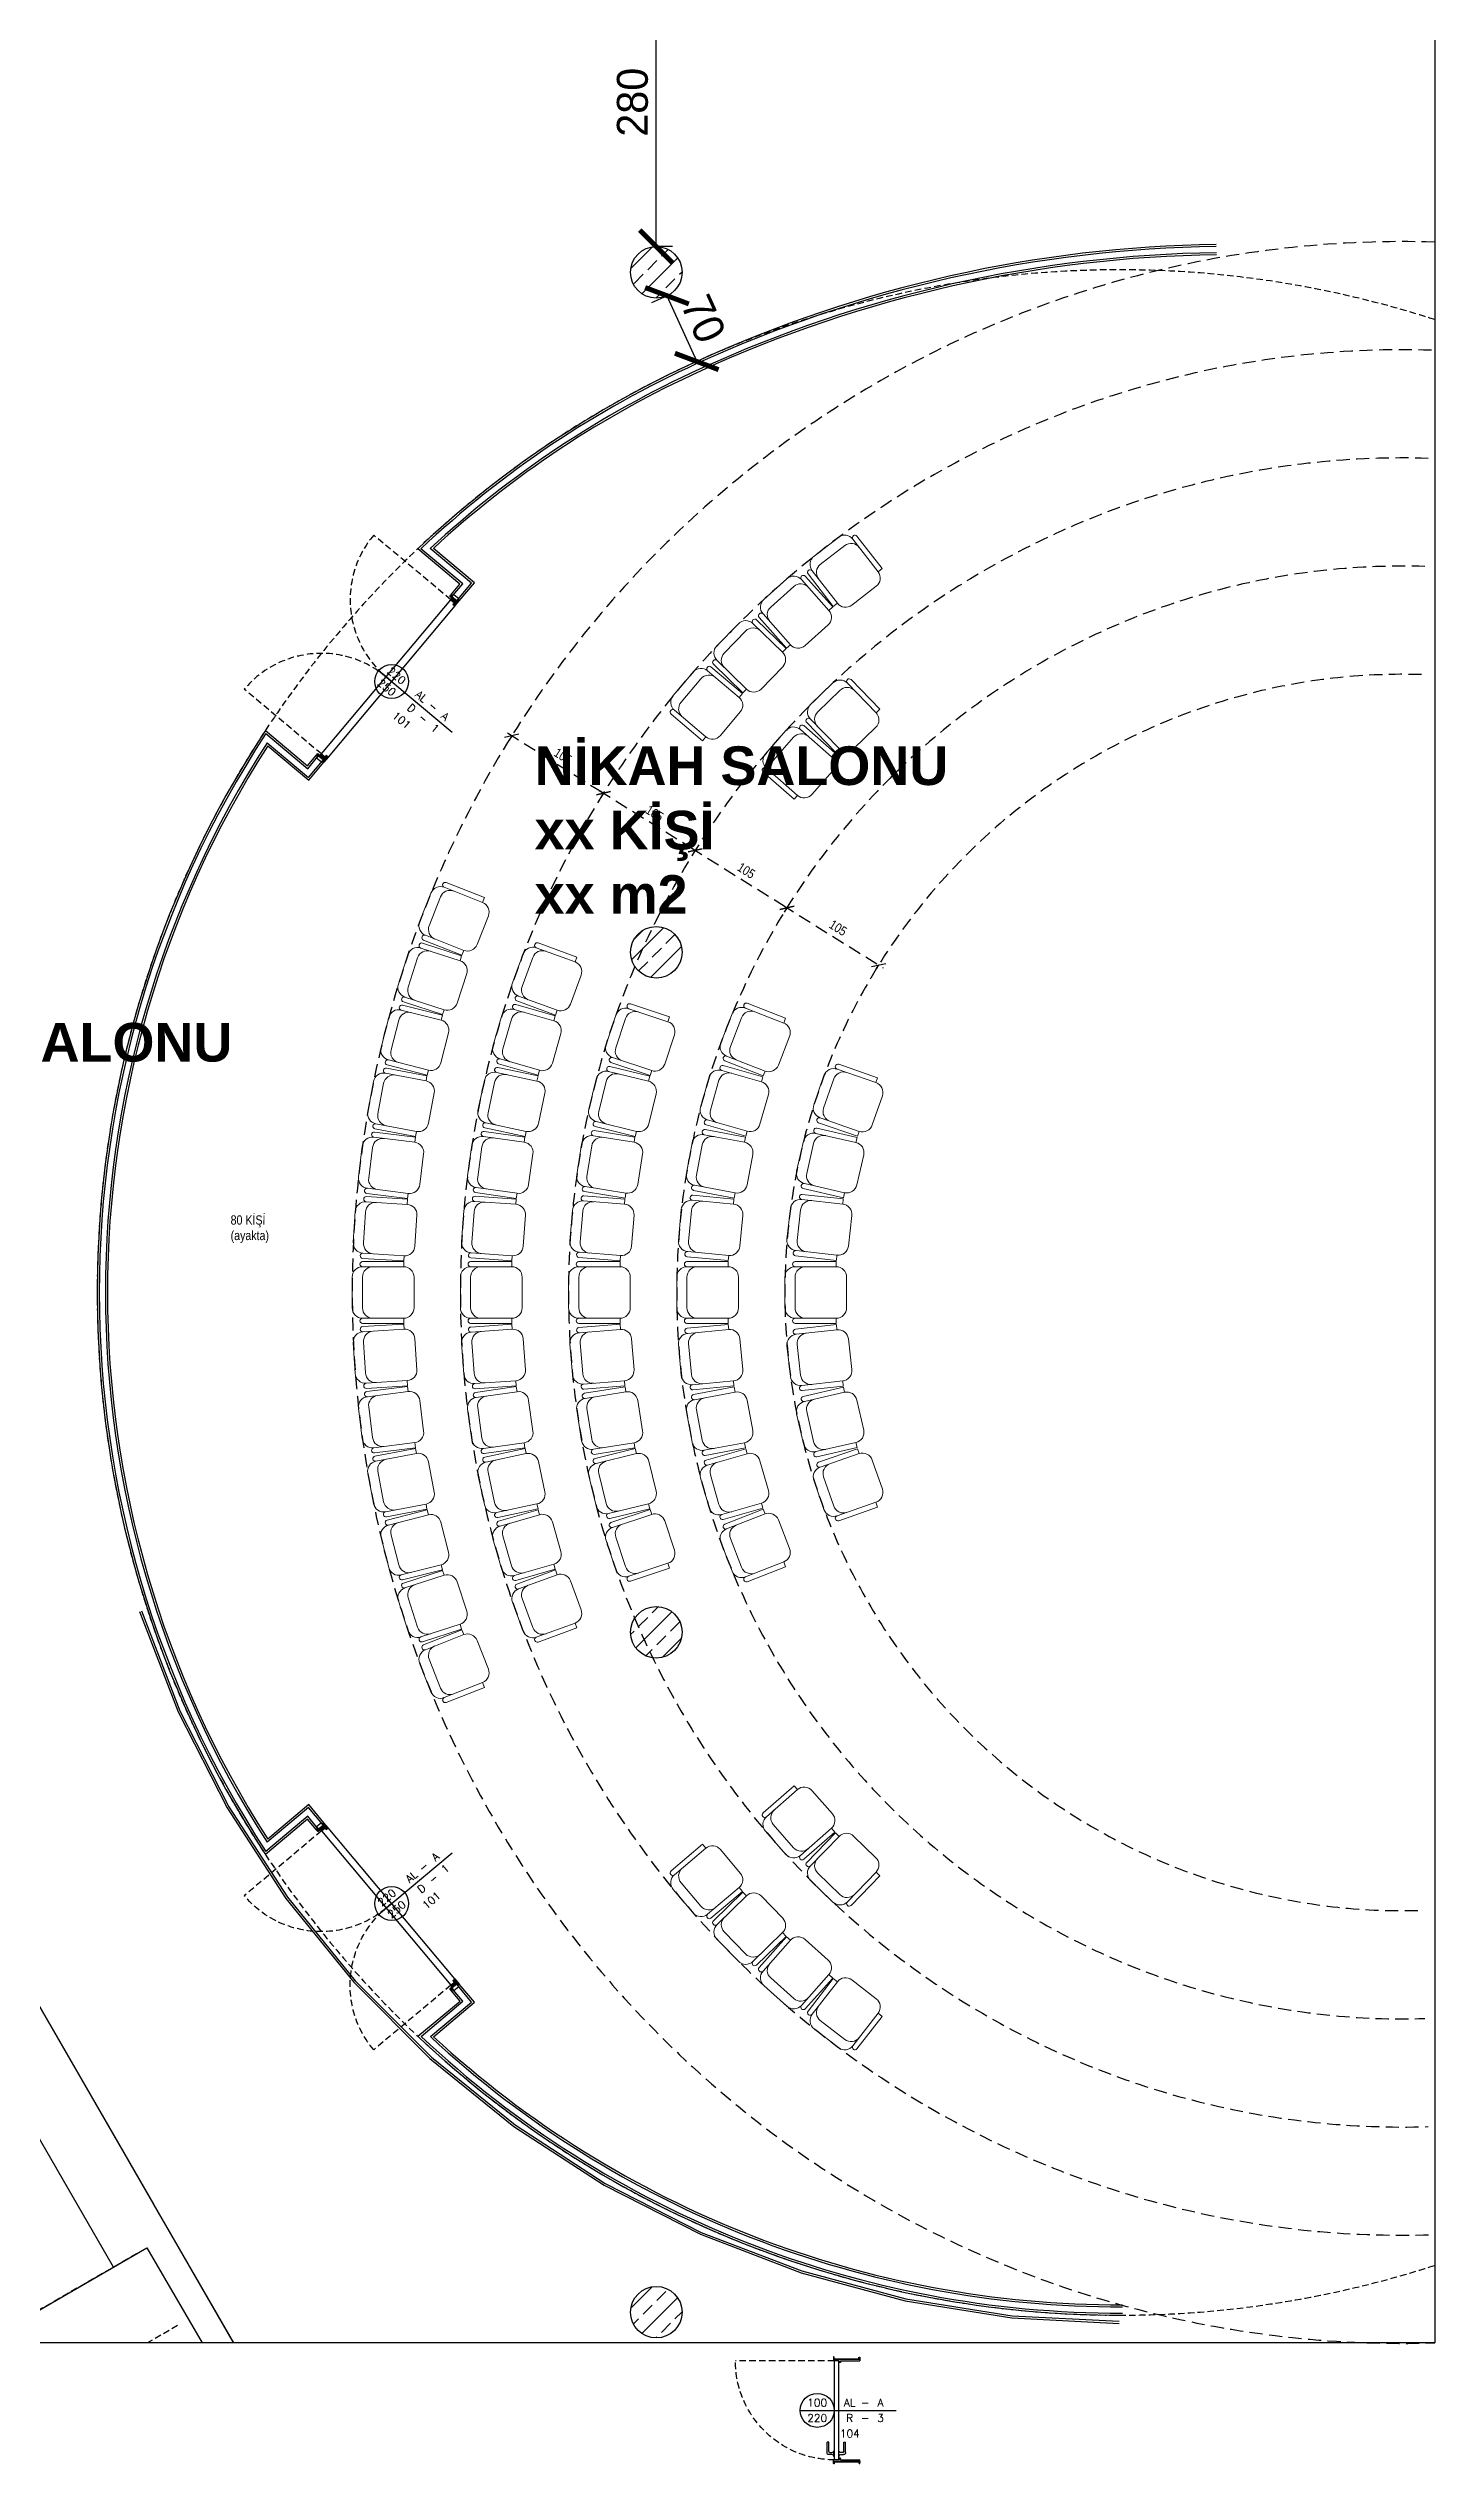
# Model space of a CAD drawing. Header units: centimetres. Extents: x -4936 to 1070, y -18359 to -13352.
# Drawn here: x -326 to 1020, y -18359 to -16015 of the extents above; entities that cross this region are included whole.
import ezdxf
from ezdxf.enums import TextEntityAlignment as Align

# ---------------------------------------------------------------- set-up
doc = ezdxf.new("R2010")
doc.units = ezdxf.units.CM
doc.header["$MEASUREMENT"] = 0
doc.linetypes.add('DASHED2', pattern=[9.525, 6.35, -3.175])
doc.linetypes.add('HIDDEN', pattern=[9.525, 6.35, -3.175])
for name, color, linetype in [('A-door-tag', 223, 'Continuous'), ('a-fixture', 2, 'Continuous'), ('A-kapi', 3, 'Continuous'), ('A-tefris', 21, 'Continuous'), ('A-yazi', 2, 'Continuous'), ('a_anno_text_p2', 2, 'Continuous'), ('a_dim_carsi', 1, 'Continuous'), ('a_p1', 1, 'Continuous'), ('a_p3', 3, 'Continuous'), ('a_p4', 4, 'Continuous'), ('a_p5', 5, 'Continuous'), ('a_p8', 8, 'Continuous'), ('a_p8_d', 8, 'DASHED2'), ('str_SNL_hatch', 1, 'Continuous'), ('str_SNL_wall_sheer', 5, 'Continuous')]:
    doc.layers.add(name, color=color, linetype=linetype)
doc.layers.add('A-door-tag-room', color=7, linetype='Continuous', plot=False)
doc.styles.add('romans', font='romans.shx')
doc.styles.get("Standard").update_dxf_attribs({"font": ''})
doc.styles.add('text-100', font='Arial Narrow.ttf', dxfattribs={"height": 18})
doc.styles.add('text-50', font='Arial Narrow.ttf', dxfattribs={"height": 9})
doc.styles.get('Standard').set_extended_font_data('Futura Lt BT')
doc.dimstyles.new('olcu-50', dxfattribs={"dimtxt": 9, "dimasz": 10, "dimexe": 5, "dimexo": 5, "dimgap": 5, "dimtad": 1, "dimdec": 1, "dimrnd": 0.5, "dimzin": 9, "dimdsep": 46, "dimtxsty": 'text-50', "dimblk": 'OBLIQUE', "dimcen": 0, "dimdle": 5, "dimadec": 0, "dimazin": 0, "dimtfac": 1, "dimtdec": 1, "dimtix": 1, "dimtmove": 1, "dimatfit": 3, "dimldrblk": 'OBLIQUE', "dimfxl": 10, "dimfxlon": 1, "dimtolj": 1, "dimtzin": 1, "dimarcsym": 0})
doc.dimstyles.new('snl-200', dxfattribs={"dimtxt": 50, "dimasz": 32, "dimexe": 0, "dimexo": 16, "dimgap": 8, "dimtad": 1, "dimtoh": 1, "dimdec": 0, "dimzin": 0, "dimdsep": 46, "dimtxsty": 'Standard', "dimblk": 'ARCHTICK', "dimcen": 32, "dimclrd": 256, "dimclre": 256, "dimclrt": 256, "dimadec": 0, "dimazin": 0, "dimtfac": 1, "dimtdec": 0, "dimtix": 1, "dimtmove": 0, "dimatfit": 0, "dimldrblk": 'ARCHTICK', "dimfxl": 1, "dimtolj": 1, "dimtzin": 0, "dimlwd": -1, "dimlwe": -1, "dimarcsym": 0})

# ---------------------------------------------------------------- blocks, each defined once
blk = doc.blocks.new('A$C47794B28')
at = {"layer": 'str_SNL_hatch'}
h = blk.add_hatch(dxfattribs=at)
h.set_pattern_fill('ANSI33', color=256, scale=100, style=0)
h.set_pattern_definition([(45, (-1153.641, -4045.18), (-17.67767, 17.67767), []), (45, (-1135.964, -4045.18), (-17.67767, 17.67767), [12.5, -6.25])])
edge = h.paths.add_edge_path()
edge.add_arc((0, 0), 25, 0, 360)
at = {"layer": 'str_SNL_wall_sheer'}
blk.add_circle((0, 0), 25, dxfattribs=at)
blk = doc.blocks.new('_ArchTick')
at = {"const_width": 0.15}
blk.add_lwpolyline([(-0.5, -0.5), (0.5, 0.5)], dxfattribs=at)
blk = doc.blocks.new('*D24')
at = {"layer": 'a_dim_carsi', "transparency": 16777216}
for p, q in [((280.5, -15926.9), (264.5, -15926.9)), ((264.5, -16206.9), (264.5, -15926.9)), ((280.2, -16206.9), (264.5, -16206.9))]:
    blk.add_line(p, q, dxfattribs=at)
at = {"layer": 'Defpoints', "color": 0, "transparency": 16777216}
for p in [(264.5, -15926.9), (264.5, -15926.9), (264.2, -16206.9)]:
    blk.add_point(p, dxfattribs=at)
at = {"layer": 'a_dim_carsi', "transparency": 16777216, "xscale": 32, "yscale": 32, "zscale": 32}
for p, rotation in [((264.5, -15926.9), 90), ((264.5, -16206.9), 270)]:
    blk.add_blockref('_ArchTick', p, dxfattribs=dict(at, rotation=rotation))
at = {"layer": 'a_dim_carsi', "transparency": 16777216, "insert": (241.5, -16066.9), "char_height": 30, "attachment_point": 5, "rotation": 90}
blk.add_mtext('\\A1;280', dxfattribs=at)
blk = doc.blocks.new('koltuk')
at = {"color": 0, "linetype": 'Continuous', "lineweight": 13}
for p, q in [((50, 30), (10, 30)), ((10, 25), (50, 25)), ((50, 25), (50, 30)), ((0, -15), (0, 15)), ((10, 15), (10, -15)), ((60, 15), (60, -15)), ((50, -25), (10, -25)), ((50, -30), (10, -30)), ((50, -25), (50, -30))]:
    blk.add_line(p, q, dxfattribs=at)
for centre, radius, start, end in [((10, 15), 10, 89.999957, 180.000043), ((10, 27.5), 2.5, 90, 270), ((20, 15), 10, 89.999957, 180.000043), ((50, 15), 10, 359.999957, 90.000043), ((10, -15.0001), 10, 179.999957, 270.000043), ((20, -15.0001), 10, 179.999957, 270.000043), ((50, -15.0001), 10, 269.999957, 0.000043), ((10, -27.5), 2.5, 90, 270)]:
    blk.add_arc(centre, radius, start, end, dxfattribs=at)
blk = doc.blocks.new('A$C2D4A60B7')
at = {"layer": 'A-kapi', "ltscale": 0.5}
h = blk.add_hatch(dxfattribs=at)
h.set_pattern_fill('ANSI31', color=8, scale=2)
h.paths.add_polyline_path([(6, 2), (4, 2), (4, 5), (1.5, 5), (1.5, 3), (3, 3), (3, -3), (1.5, -3), (1.5, -4.8), (8, -4.8), (8, -2.5), (6, -2.5)])
h = blk.add_hatch(dxfattribs=at)
h.set_pattern_fill('ANSI31', color=8, scale=2)
h.paths.add_polyline_path([(199.4, -2.5), (199.4, -5), (205.9, -5), (205.9, -3), (204.4, -3), (204.4, 3), (205.9, 3), (205.9, 5), (203.4, 5), (203.4, 2), (201.4, 2), (201.4, -2.5)])
at = {"layer": 'A-kapi', "color": 8, "linetype": 'HIDDEN'}
for p, q in [((6, 2), (6, 99.7)), ((201.4, 2), (201.4, 99.7))]:
    blk.add_line(p, q, dxfattribs=at)
at = {"layer": 'A-kapi', "ltscale": 0.5}
blk.add_line((103.7, -5), (103.7, 2), dxfattribs=at)
for points in [[(0, -3), (0, 3), (3, 3), (3, -3)], [(204.4, -3), (204.4, 3), (207.4, 3), (207.4, -3)]]:
    blk.add_lwpolyline(points, close=True, dxfattribs=at)
for points in [[(1.5, 3), (1.5, 5), (4, 5), (4, 2), (6, 2), (6, -2.5), (8, -2.5), (8, -5), (1.5, -5), (1.5, -3), (3, -3), (3, 3), (3, 3), (1.5, 3)], [(6, 2), (201.4, 2), (201.4, -2.5), (199.4, -2.5), (199.4, -5), (8, -5), (8, -2.5), (6, -2.5), (6, 2)], [(205.9, 3), (205.9, 5), (203.4, 5), (203.4, 2), (201.4, 2), (201.4, -2.5), (199.4, -2.5), (199.4, -5), (205.9, -5), (205.9, -3), (204.4, -3), (204.4, 3), (204.4, 3), (205.9, 3)]]:
    blk.add_lwpolyline(points, dxfattribs=at)
at = {"layer": 'A-kapi', "color": 8, "linetype": 'HIDDEN'}
for centre, start, end in [((6, 2), 0, 90), ((201.4, 2), 90, 180)]:
    blk.add_arc(centre, 97.7, start, end, dxfattribs=at)
blk = doc.blocks.new('doortag')
at = {"layer": 'A-door-tag'}
blk.add_line((-66, 0), (120, 0), dxfattribs=at)
at = {"layer": 'A-door-tag', "color": 8}
blk.add_circle((-33, 0), 33, dxfattribs=at)
at = {"layer": 'A-door-tag', "style": 'romans'}
for p in [(60, 15), (60, -15)]:
    blk.add_text('-', height=15, dxfattribs=at).set_placement(p, align=Align.MIDDLE_CENTER)
for tag, p in [('EN', (-33, 15)), ('KASA', (30, 15)), ('KNT', (90, 15)), ('YUKS', (-33, -15)), ('YON', (30, -15)), ('AKS', (90, -15))]:
    blk.add_attdef(tag, text='', height=15, dxfattribs=at).set_placement(p, align=Align.MIDDLE_CENTER)
at = {"layer": 'A-door-tag-room', "style": 'romans'}
blk.add_attdef('MAHAL', text='', height=15, dxfattribs=at).set_placement((30, -45), align=Align.MIDDLE_CENTER)
blk = doc.blocks.new('*U22')
at = {"layer": 'A-kapi'}
for p, q in [((-3.8, 0.1), (-3.8, 0.8)), ((-2.8, 0.7), (-2.8, 0.1)), ((0, -4.4), (0, 0.8)), ((96, -4.4), (96, 0.8)), ((96, -4.1), (96, 0.8)), ((99.6, 0.9), (96.1, 0.9)), ((97.8, -24.7), (97.8, 0.7)), ((98.8, 0.7), (98.8, 0.1)), ((99.8, 0.1), (99.8, 0.8)), ((-3.1, 0), (-3.7, 0)), ((-2.8, 0), (-3.1, 0)), ((0, -6), (1.4, -6)), ((0, -6), (0, -24.9)), ((0.2, -4.6), (0.8, -4.6)), ((0.6, -4.6), (1.4, -4.6)), ((1.5, -5.9), (1.5, -4.8)), ((94.5, -5.9), (94.5, -4.8)), ((95.8, -4.6), (94.6, -4.6)), ((96, -6), (94.6, -6)), ((96, -6), (96, -24.9)), ((98.8, 0), (99.1, 0)), ((99.1, 0), (99.7, 0)), ((-2.9, -24), (-3.6, -24)), ((-3.6, -24.1), (-3.6, -24.8)), ((-3.5, -24.9), (0, -24.9)), ((-2.7, -24), (-2.9, -24)), ((-2.6, -24.7), (-2.6, -24.1)), ((-1.8, -24.7), (-2.6, -24.7)), ((99.5, -24.9), (96, -24.9)), ((97.8, -24.7), (98.6, -24.7)), ((98.6, -24.7), (98.6, -24.1)), ((98.7, -24), (99.3, -24)), ((99.3, -24), (99.6, -24)), ((99.6, -24.1), (99.6, -24.8))]:
    blk.add_line(p, q, dxfattribs=at)
at = {"layer": 'A-kapi', "ltscale": 3}
for p, q in [((-3.6, 0.9), (-0.1, 0.9)), ((-2.8, 0.7), (-1.8, 0.7)), ((-1.8, 0.7), (-1.8, -24.7)), ((0, 0), (96, 0)), ((98.8, 0.7), (97.8, 0.7)), ((0, -4), (96, -4))]:
    blk.add_line(p, q, dxfattribs=at)
at = {"layer": 'A-kapi', "color": 20, "ltscale": 3}
for p, q in [((89, 7), (78.9, 7)), ((78.9, 5.2), (78.9, 7)), ((88, 5.2), (78.9, 5.2)), ((92.5, 0.5), (87.5, 0.5)), ((89, 4.2), (89, 2.1)), ((91, 2.1), (91, 5)), ((88, -9.2), (78.9, -9.2)), ((78.9, -9.2), (78.9, -11)), ((89, -11), (78.9, -11)), ((92.5, -4.5), (87.5, -4.5)), ((89, -8.2), (89, -6.1)), ((91, -6.1), (91, -9))]:
    blk.add_line(p, q, dxfattribs=at)
at = {"layer": 'A-kapi', "color": 8, "linetype": 'HIDDEN'}
blk.add_lwpolyline([(0, 0), (0, 96, -0.414213), (96, 0)], format="xyb", dxfattribs=at)
at = {"layer": 'A-kapi', "ltscale": 3}
for points in [[(-2, 0), (-2, -24)], [(98, 0), (98, -24)]]:
    blk.add_lwpolyline(points, dxfattribs=at)
at = {"layer": 'A-kapi'}
for centre, radius, start, end in [((-3.6, 0.8), 0.15, 90, 180), ((-3.7, 0.1), 0.07, 180, 270), ((-2.8, 0.1), 0.07, 270, 0), ((96.1, 0.8), 0.15, 90, 180), ((98.8, 0.1), 0.07, 180, 270), ((99.6, 0.8), 0.15, 0, 90), ((99.7, 0.1), 0.07, 270, 0), ((0.2, -4.4), 0.2, 180, 270), ((1.4, -4.8), 0.15, 0, 90), ((1.4, -5.9), 0.15, 270, 0), ((94.6, -4.8), 0.15, 90, 180), ((94.6, -5.9), 0.15, 180, 270), ((95.8, -4.4), 0.2, 270, 0), ((-3.6, -24.1), 0.07, 90, 180), ((-3.5, -24.8), 0.15, 180, 270), ((-2.7, -24.1), 0.07, 0, 90), ((98.7, -24.1), 0.07, 90, 180), ((99.5, -24.8), 0.15, 270, 0), ((99.6, -24.1), 0.07, 0, 90)]:
    blk.add_arc(centre, radius, start, end, dxfattribs=at)
at = {"layer": 'A-kapi', "ltscale": 3}
blk.add_arc((-0.1, 0.8), 0.15, 0, 90, dxfattribs=at)
at = {"layer": 'A-kapi', "color": 20, "ltscale": 3}
for centre, radius, start, end in [((87.9, -0.2), 0.859, 121.2373, 163.2363), ((86.7, 2.8), 2.47, 289.5708, 338.0585), ((88, 4.2), 1, 0, 90), ((89, 5), 2, 0, 90), ((88.5, 2.1), 0.5, 338.0585, 0), ((91.5, 2.1), 0.5, 180, 201.9415), ((93.3, 2.8), 2.47, 201.9415, 250.4292), ((92.1, -0.2), 0.859, 16.7637, 58.7627), ((87.9, -3.8), 0.859, 196.7637, 238.7627), ((86.7, -6.8), 2.47, 21.9415, 70.4292), ((88, -8.2), 1, 270, 0), ((88.5, -6.1), 0.5, 0, 21.9415), ((89, -9), 2, 270, 0), ((93.3, -6.8), 2.47, 109.5708, 158.0585), ((91.5, -6.1), 0.5, 158.0585, 180), ((92.1, -3.8), 0.859, 301.2373, 343.2363)]:
    blk.add_arc(centre, radius, start, end, dxfattribs=at)
blk = doc.blocks.new('_Oblique')
at = {"color": 0, "linetype": 'ByBlock', "lineweight": -2}
blk.add_line((-0.5, -0.5), (0.5, 0.5), dxfattribs=at)
blk = doc.blocks.new('*D25')
at = {"layer": 'A-tefris', "color": 0, "linetype": 'HIDDEN', "lineweight": -2, "ltscale": 2, "transparency": 16777216}
for p, q in [((387.1, -16846), (484.7, -16907)), ((391.4, -16848.7), (388.7, -16852.9)), ((480.4, -16904.3), (477.8, -16908.5))]:
    blk.add_line(p, q, dxfattribs=at)
at = {"layer": 'Defpoints', "color": 0, "linetype": 'HIDDEN', "ltscale": 2, "transparency": 16777216}
for p in [(391.4, -16848.7), (480.4, -16904.3), (480.4, -16904.3)]:
    blk.add_point(p, dxfattribs=at)
at = {"layer": 'A-tefris', "color": 0, "linetype": 'HIDDEN', "lineweight": -2, "ltscale": 2, "transparency": 16777216, "xscale": 10, "yscale": 10, "zscale": 10}
for p, rotation in [((391.4, -16848.7), 148.009418821859), ((480.4, -16904.3), 328.009418821859)]:
    blk.add_blockref('_Oblique', p, dxfattribs=dict(at, rotation=rotation))
at = {"layer": 'A-tefris', "color": 0, "linetype": 'HIDDEN', "ltscale": 2, "transparency": 16777216, "insert": (441, -16868.3), "char_height": 9, "attachment_point": 5, "rotation": 328.0094, "style": 'text-50'}
blk.add_mtext('\\A1;105', dxfattribs=at)
blk = doc.blocks.new('*D26')
at = {"layer": 'A-tefris', "color": 0, "linetype": 'HIDDEN', "lineweight": -2, "ltscale": 2, "transparency": 16777216}
for p, q in [((298.1, -16790.4), (395.6, -16851.3)), ((302.3, -16793), (299.7, -16797.3)), ((391.4, -16848.7), (388.7, -16852.9))]:
    blk.add_line(p, q, dxfattribs=at)
at = {"layer": 'Defpoints', "color": 0, "linetype": 'HIDDEN', "ltscale": 2, "transparency": 16777216}
for p in [(302.3, -16793), (391.4, -16848.7), (391.4, -16848.7)]:
    blk.add_point(p, dxfattribs=at)
at = {"layer": 'A-tefris', "color": 0, "linetype": 'HIDDEN', "lineweight": -2, "ltscale": 2, "transparency": 16777216, "xscale": 10, "yscale": 10, "zscale": 10}
for p, rotation in [((302.3, -16793), 148.0094188218623), ((391.4, -16848.7), 328.0094188218623)]:
    blk.add_blockref('_Oblique', p, dxfattribs=dict(at, rotation=rotation))
at = {"layer": 'A-tefris', "color": 0, "linetype": 'HIDDEN', "ltscale": 2, "transparency": 16777216, "insert": (351.9, -16812.7), "char_height": 9, "attachment_point": 5, "rotation": 328.0094, "style": 'text-50'}
blk.add_mtext('\\A1;105', dxfattribs=at)
blk = doc.blocks.new('*D27')
at = {"layer": 'A-tefris', "color": 0, "linetype": 'HIDDEN', "lineweight": -2, "ltscale": 2, "transparency": 16777216}
for p, q in [((209, -16734.8), (306.6, -16795.7)), ((213.3, -16737.4), (210.6, -16741.7)), ((302.3, -16793), (299.7, -16797.3))]:
    blk.add_line(p, q, dxfattribs=at)
at = {"layer": 'Defpoints', "color": 0, "linetype": 'HIDDEN', "ltscale": 2, "transparency": 16777216}
for p in [(213.3, -16737.4), (302.3, -16793), (302.3, -16793)]:
    blk.add_point(p, dxfattribs=at)
at = {"layer": 'A-tefris', "color": 0, "linetype": 'HIDDEN', "lineweight": -2, "ltscale": 2, "transparency": 16777216, "xscale": 10, "yscale": 10, "zscale": 10}
for p, rotation in [((213.3, -16737.4), 148.009418821859), ((302.3, -16793), 328.009418821859)]:
    blk.add_blockref('_Oblique', p, dxfattribs=dict(at, rotation=rotation))
at = {"layer": 'A-tefris', "color": 0, "linetype": 'HIDDEN', "ltscale": 2, "transparency": 16777216, "insert": (262.9, -16757.1), "char_height": 9, "attachment_point": 5, "rotation": 328.0094, "style": 'text-50'}
blk.add_mtext('\\A1;105', dxfattribs=at)
blk = doc.blocks.new('*D28')
at = {"layer": 'A-tefris', "color": 0, "linetype": 'HIDDEN', "lineweight": -2, "ltscale": 2, "transparency": 16777216}
for p, q in [((120, -16679.1), (217.5, -16740.1)), ((124.2, -16681.8), (121.6, -16686)), ((213.3, -16737.4), (210.6, -16741.7))]:
    blk.add_line(p, q, dxfattribs=at)
at = {"layer": 'Defpoints', "color": 0, "linetype": 'HIDDEN', "ltscale": 2, "transparency": 16777216}
for p in [(124.2, -16681.8), (213.3, -16737.4), (213.3, -16737.4)]:
    blk.add_point(p, dxfattribs=at)
at = {"layer": 'A-tefris', "color": 0, "linetype": 'HIDDEN', "lineweight": -2, "ltscale": 2, "transparency": 16777216, "xscale": 10, "yscale": 10, "zscale": 10}
for p, rotation in [((124.2, -16681.8), 148.0094188218623), ((213.3, -16737.4), 328.0094188218623)]:
    blk.add_blockref('_Oblique', p, dxfattribs=dict(at, rotation=rotation))
at = {"layer": 'A-tefris', "color": 0, "linetype": 'HIDDEN', "ltscale": 2, "transparency": 16777216, "insert": (173.8, -16701.5), "char_height": 9, "attachment_point": 5, "rotation": 328.0094, "style": 'text-50'}
blk.add_mtext('\\A1;105', dxfattribs=at)
blk = doc.blocks.new('*D29')
at = {"layer": 'a_dim_carsi', "transparency": 16777216}
for p, q in [((260.3, -16261.3), (274.9, -16254.7)), ((274.9, -16254.7), (303.8, -16318.5)), ((318.4, -16311.8), (303.8, -16318.5))]:
    blk.add_line(p, q, dxfattribs=at)
at = {"layer": 'Defpoints', "color": 0, "transparency": 16777216}
for p in [(274.9, -16254.7), (303.8, -16318.5), (303.8, -16318.5)]:
    blk.add_point(p, dxfattribs=at)
at = {"layer": 'a_dim_carsi', "transparency": 16777216, "xscale": 32, "yscale": 32, "zscale": 32}
for p, rotation in [((274.9, -16254.7), 114.4300034137057), ((303.8, -16318.5), 294.4300034137057)]:
    blk.add_blockref('_ArchTick', p, dxfattribs=dict(at, rotation=rotation))
at = {"layer": 'a_dim_carsi', "transparency": 16777216, "insert": (310.3, -16277.1), "char_height": 30, "attachment_point": 5, "rotation": 294.43}
blk.add_mtext('\\A1;70', dxfattribs=at)

msp = doc.modelspace()

# ---------------------------------------------------------------- linework, layer by layer
at = {"ltscale": 0.5}
msp.add_lwpolyline([(-4852.67, -13352.87), (1020.22, -13352.87), (1020.22, -18241.7), (-4852.67, -18241.7)], close=True, dxfattribs=at)
at = {"layer": 'a-fixture'}
msp.add_line((-201.13, -18223.08), (-201.14, -18223.08), dxfattribs=at)
at = {"layer": 'A-tefris', "color": 252, "linetype": 'HIDDEN', "ltscale": 2}
for radius in [1020, 915, 810, 705, 600]:
    msp.add_arc((989.31, -17222.17), radius, 88.2635, 271.7365, dxfattribs=at)
at = {"layer": 'a_p1', "ltscale": 0.5}
for p, q in [((87.93, -16533.4), (48.08, -16499.96)), ((73.27, -16550.86), (87.93, -16533.4)), ((-112.72, -16691.64), (-72.9, -16725.06)), ((-72.9, -16725.06), (-58.11, -16707.44)), ((-72.9, -17719.28), (-112.72, -17752.7)), ((-58.11, -17736.9), (-72.9, -17719.28)), ((48.23, -17944.52), (88.06, -17911.1)), ((88.06, -17911.1), (73.27, -17893.48))]:
    msp.add_line(p, q, dxfattribs=at)
for points in [[(-237.15, -17531.76), (-199.77, -17629.15), (-152.22, -17722.46), (-95.18, -17810.3), (-29.27, -17891.69), (44.79, -17965.75), (126.18, -18031.66), (214.02, -18088.7), (307.34, -18136.25), (405.11, -18173.78), (506.28, -18200.89), (609.72, -18217.27), (713.89, -18222.73)], [(-235.28, -17531.04), (-197.94, -17628.33), (-150.48, -17721.46), (-93.56, -17809.12), (-27.78, -17890.35), (46.13, -17964.26), (127.36, -18030.04), (215.02, -18086.97), (308.15, -18134.42), (405.73, -18171.88), (506.7, -18198.93), (609.93, -18215.28), (714, -18220.74)]]:
    msp.add_lwpolyline(points, dxfattribs=at)
for centre, radius, start, end in [((825.66, -17460.15), 1245.3, 90.799, 114.56497), ((714.31, -17222.17), 982.57, 114.43, 132.6912), ((714.31, -17222.17), 982.57, 147.32056, 212.67944), ((714.31, -17222.17), 982.57, 227.32056, 270.16167)]:
    msp.add_arc(centre, radius, start, end, dxfattribs=at)
at = {"layer": 'a_p3', "ltscale": 0.5}
for p, q in [((73.84, -16534.63), (33, -16500.36)), ((65.61, -16544.43), (73.84, -16534.63)), ((-114.95, -16676.72), (-74.13, -16710.97)), ((-74.13, -16710.97), (-65.77, -16701.01)), ((-74.13, -17733.37), (-114.95, -17767.62)), ((-65.77, -17743.33), (-74.13, -17733.37)), ((33.14, -17944.12), (73.97, -17909.87)), ((73.97, -17909.87), (65.61, -17899.91))]:
    msp.add_line(p, q, dxfattribs=at)
for centre, radius, start, end in [((825.66, -17460.15), 1255.3, 90.799, 114.56497), ((714.31, -17222.17), 992.57, 114.43, 133.34674), ((714.31, -17222.17), 992.57, 146.66488, 213.33512), ((714.31, -17222.17), 992.57, 226.66488, 270.16167)]:
    msp.add_arc(centre, radius, start, end, dxfattribs=at)
at = {"layer": 'a_p4'}
msp.add_lwpolyline([(-145.8, -18241.7), (-470.87, -17678.67), (-509.24, -17700.85), (-965.16, -16911.18)], dxfattribs=at)
at = {"layer": 'a_p5'}
for p in [(-470.88, -17678.75), (-145.65, -18241.7)]:
    msp.add_line(p, (-223.51, -18106.68), dxfattribs=at)
for points in [[(-262.53, -18168.25), (-526.57, -17710.93), (-509.25, -17700.93)], [(-389.61, -18241.7), (-230.13, -18149.52), (-176.33, -18241.7)]]:
    msp.add_lwpolyline(points, dxfattribs=at)
at = {"layer": 'a_p8', "ltscale": 0.5}
for p, q in [((76.66, -16534.38), (36.01, -16500.27)), ((85.11, -16533.64), (45.06, -16500.03)), ((67.14, -16545.72), (76.66, -16534.38)), ((71.74, -16549.58), (85.11, -16533.64)), ((-114.52, -16679.7), (-73.88, -16713.79)), ((-113.18, -16688.65), (-73.14, -16722.24)), ((-73.88, -16713.79), (-64.24, -16702.3)), ((-73.14, -16722.24), (-59.65, -16706.16)), ((-73.14, -17722.1), (-113.18, -17755.69)), ((-59.65, -17738.19), (-73.14, -17722.1)), ((-73.88, -17730.55), (-114.52, -17764.65)), ((-64.24, -17742.04), (-73.88, -17730.55)), ((36.15, -17944.21), (76.79, -17910.11)), ((45.2, -17944.44), (85.24, -17910.85)), ((76.79, -17910.11), (67.14, -17898.62)), ((85.24, -17910.85), (71.74, -17894.76))]:
    msp.add_line(p, q, dxfattribs=at)
for centre, radius, start, end in [((825.66, -17460.15), 1253.3, 90.799, 114.56497), ((825.66, -17460.15), 1247.3, 90.799, 114.56497), ((714.31, -17222.17), 990.57, 114.43, 133.21677), ((714.31, -17222.17), 984.57, 114.43, 132.82345), ((714.31, -17222.17), 990.57, 146.79488, 213.20512), ((714.31, -17222.17), 984.57, 147.18828, 212.81172), ((714.31, -17222.17), 990.57, 226.79488, 270.16167), ((714.31, -17222.17), 984.57, 227.18828, 270.16167)]:
    msp.add_arc(centre, radius, start, end, dxfattribs=at)
at = {"layer": 'a_p8_d'}
for p, q in [((-240.23, -18155.36), (-483.03, -18295.7)), ((-200.14, -18224.81), (-229.36, -18241.7))]:
    msp.add_line(p, q, dxfattribs=at)
msp.add_arc((714.31, -17222.17), 992.57, 72.04934, 287.95066, dxfattribs=at)

# ---------------------------------------------------------------- block references
at = {"layer": 'A-door-tag', "xscale": 0.5, "yscale": 0.5, "zscale": 0.5}
for p, rotation in [((20.26, -16639.79), 319.9999999998459), ((20.26, -17804.55), 40.00000000012901)]:
    msp.add_blockref('doortag', p, dxfattribs=dict(at, rotation=rotation)).add_auto_attribs({'AKS': '1', 'MAHAL': '101', 'YON': 'D', 'KNT': 'A', 'KASA': 'AL', 'YUKS': '250', 'EN': '220'})
msp.add_blockref('doortag', (437.31, -18307.17), dxfattribs=at).add_auto_attribs({'AKS': '3', 'MAHAL': '104', 'YON': 'R', 'KNT': 'A', 'KASA': 'AL', 'YUKS': '220', 'EN': '100'})
at = {"layer": 'A-kapi', "ltscale": 3, "rotation": 49.99999999989399}
msp.add_blockref('A$C2D4A60B7', (-62.91, -16705.38), dxfattribs=at)
at = {"layer": 'A-kapi', "ltscale": 3, "xscale": -1, "rotation": 130.000000000106}
msp.add_blockref('A$C2D4A60B7', (-62.91, -17738.96), dxfattribs=at)
at = {"layer": 'A-kapi', "xscale": -1, "rotation": 90}
msp.add_blockref('*U22', (437.31, -18259.17), dxfattribs=at)
at = {"layer": 'A-tefris'}
for p, rotation in [((429.52, -16498.39), 307.7194347946314), ((380.14, -16539.43), 311.7410167335057), ((380.45, -16687.95), 318.7360300328611), ((40.22, -16848.51), 338.5105840880813), ((130.08, -16907.6), 339.8920903056288), ((18.73, -16908.53), 342.0921534067307), ((-28.7, -17158.45), 356.4184306813489), ((76.57, -17158), 355.9784180611257), ((181.9, -17157.42), 355.4151144480952), ((287.36, -17156.66), 354.6682364703109), ((393.02, -17155.61), 353.6305229265581), ((-22.73, -17349.36), 7.163138637316124), ((83.31, -17350.2), 8.043163877762664), ((189.66, -17351.25), 9.169771103823642), ((296.49, -17352.62), 10.66352705939221), ((404.08, -17354.48), 12.73895414690396), ((-12.8, -17412.33), 10.74470795596558), ((94.52, -17413.42), 12.06474581664146), ((202.54, -17414.76), 13.75465665572494), ((311.61, -17416.44), 15.99529058908031), ((422.37, -17418.58), 19.10843122035182), ((1.03, -17474.56), 14.32627727461672), ((110.14, -17475.7), 16.08632775551581), ((220.45, -17477.04), 18.33954220762985), ((332.59, -17478.57), 21.32705411876955), ((425.1, -17803.35), 45.84885551905773), ((290.6, -17812.96), 40.21581938876012), ((333.76, -17860.5), 44.23740132763884)]:
    msp.add_blockref('koltuk', p, dxfattribs=dict(at, rotation=rotation))
at = {"layer": 'A-tefris', "xscale": -1}
for p, rotation in [((333.76, -16583.84), 135.7625986723612), ((290.6, -16631.38), 139.7841806112398), ((425.1, -16640.99), 134.1511444809422), ((1.03, -16969.78), 165.6737227253833), ((110.14, -16968.64), 163.9136722444842), ((220.45, -16967.31), 161.6604577923701), ((332.59, -16965.77), 158.6729458812304), ((-12.8, -17032.01), 169.2552920440344), ((94.52, -17030.92), 167.9352541833586), ((202.54, -17029.58), 166.2453433442751), ((311.61, -17027.9), 164.0047094109197), ((422.37, -17025.76), 160.8915687796482), ((-22.73, -17094.98), 172.8368613626839), ((83.31, -17094.14), 171.9568361222373), ((189.66, -17093.09), 170.8302288961764), ((296.49, -17091.72), 169.3364729406078), ((404.08, -17089.87), 167.261045853096), ((-28.7, -17285.89), 183.5815693186511), ((76.57, -17286.34), 184.0215819388743), ((181.9, -17286.92), 184.5848855519049), ((287.36, -17287.68), 185.3317635296891), ((393.02, -17288.73), 186.3694770734419), ((18.73, -17535.81), 197.9078465932693), ((130.08, -17536.74), 200.1079096943713), ((40.22, -17595.83), 201.4894159119188), ((380.45, -17756.39), 221.2639699671389), ((380.14, -17904.91), 228.2589832664943), ((429.52, -17945.95), 232.2805652053687)]:
    msp.add_blockref('koltuk', p, dxfattribs=dict(at, rotation=rotation))
at = {"layer": 'A-tefris'}
for p in [(-30.69, -17222.17), (74.31, -17222.17), (179.31, -17222.17), (284.31, -17222.17), (389.31, -17222.17)]:
    msp.add_blockref('koltuk', p, dxfattribs=at)
at = {"layer": 'a_p5', "ltscale": 2}
for p in [(264.51, -16231.97), (264.51, -16891.97), (264.51, -17551.97), (264.52, -18211.93)]:
    msp.add_blockref('A$C47794B28', p, dxfattribs=at)

# ---------------------------------------------------------------- texts
at = {"layer": 'A-yazi', "style": 'text-100'}
for s, p in [('80 KİŞİ', (-148.71, -17156.29)), ('(ayakta)', (-148.71, -17171.29))]:
    msp.add_text(s, height=9, rotation=359.96747, dxfattribs=at).set_placement(p)
at = {"layer": 'a_anno_text_p2', "char_height": 37.5, "width": 1151.7862, "attachment_point": 1}
for s, insert in [('{\\f@Arial Unicode MS|b1|i0|c162|p34;NİKAH SALONU\\Pxx KİŞİ\\Pxx m2}', (146.38, -16692.1)), ('{\\f@Arial Unicode MS|b1|i0|c162|p34;BEKLEME SALONU\\PFUAYE\\P120 m2}', (-638.83, -16960.52))]:
    msp.add_mtext(s, dxfattribs=dict(at, insert=insert))

# ---------------------------------------------------------------- dimensions: what is measured, and where the dimension line sits
at = {"layer": 'A-tefris', "color": 252, "linetype": 'HIDDEN', "ltscale": 2}
for p1, p2, picture, middle in [((124.21, -16681.8), (213.27, -16737.42), '*D28', (173.83, -16701.46)), ((213.27, -16737.42), (302.32, -16793.05), '*D27', (262.88, -16757.09)), ((302.32, -16793.05), (391.38, -16848.68), '*D26', (351.94, -16812.72)), ((391.38, -16848.68), (480.43, -16904.3), '*D25', (440.99, -16868.34))]:
    dim = msp.add_aligned_dim(p1=p1, p2=p2, distance=0, dimstyle='olcu-50', dxfattribs=at)
    dim.commit()
    dim.dimension.update_dxf_attribs({"geometry": picture, "text_midpoint": middle})
at = {"layer": 'a_dim_carsi'}
dim = msp.add_linear_dim(base=(264.51, -15926.93), p1=(264.24, -16206.93), p2=(264.49, -15926.93), angle=90, dimstyle='snl-200', override={"dimtxt": 30}, dxfattribs=at)
dim.commit()
dim.dimension.update_dxf_attribs({"geometry": '*D24', "text_midpoint": (241.51, -16066.93)})
dim = msp.add_aligned_dim(p1=(274.85, -16254.73), p2=(303.8, -16318.47), distance=0, dimstyle='snl-200', override={"dimtxt": 30}, dxfattribs=at)
dim.commit()
dim.dimension.update_dxf_attribs({"geometry": '*D29', "text_midpoint": (310.27, -16277.09)})

doc.saveas('drawing.dxf')
